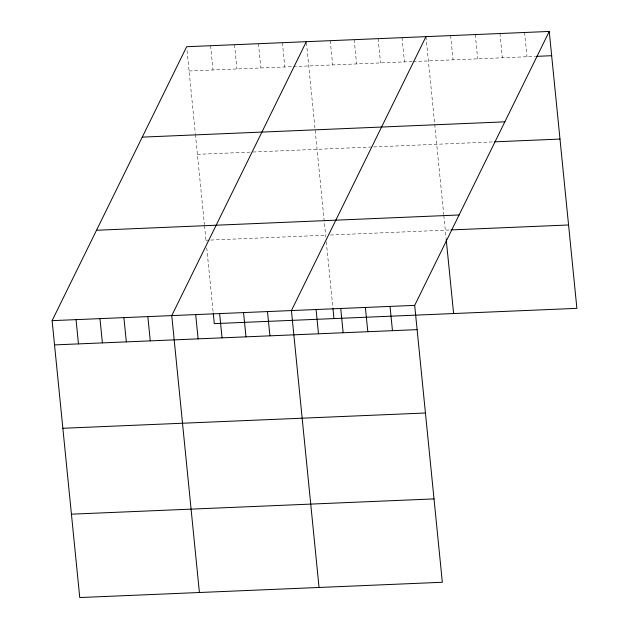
<?xml version="1.0" encoding="UTF-8"?>
<svg xmlns="http://www.w3.org/2000/svg" width="629" height="629" viewBox="0 0 629 629"><rect width="100%" height="100%" fill="white"/><g stroke="black" fill="none" stroke-linecap="round" stroke-linejoin="round"><path stroke-width="0.47" stroke-dasharray="3.15 2.36" d="M189.085 70.983L292.469 66.627M293.421 66.588L412.121 61.587M413.072 61.548L535.546 56.39M197.412 154.357L251.97 152.053M252.929 152.014L372.58 146.974M373.54 146.934L492.664 141.918M205.982 240.254L209.811 240.089M210.77 240.05L325.633 235.215M330.422 235.01L450.977 229.931M524.594 32.488L527.016 56.744M499.937 33.526L502.359 57.789M475.28 34.564L477.702 58.827M450.623 35.601L453.045 59.865M425.967 36.639L434.631 123.433M434.725 124.377L443.728 214.552M443.822 215.535L446.134 238.698M402.041 37.654L404.463 61.909M378.108 38.66L380.529 62.916M354.182 39.666L356.604 63.922M330.249 40.673L332.67 64.936M306.417 42.654L325.822 237.109M326.294 241.843L332.82 307.219M282.39 42.693L284.811 66.949M258.456 43.7L260.878 67.956M234.531 44.706L236.952 68.962M210.597 45.713L213.019 69.976M187.057 50.603L195.328 133.513M195.422 134.457L204.425 224.632M204.519 225.614L206.17 242.149M206.737 247.834L213.168 312.259"/><path stroke-width="0.94" d="M549.243 31.45L414.692 305.372L442.336 582.273L79.757 597.55L52.113 320.648L186.664 46.727L549.243 31.45L576.887 308.352L214.308 323.628L213.262 313.203M306.315 41.687L171.764 315.609L199.409 592.51M425.967 36.639L291.416 310.569L319.052 587.47M536.498 56.351L551.664 55.706M142.264 137.122L504.843 121.845M494.559 141.84L559.991 139.08M96.52 230.253L459.099 214.976M450.977 229.931L568.561 224.978M52.113 320.648L414.692 305.372M54.534 344.904L417.113 329.635M62.861 428.278L425.44 413.001M71.431 514.176L434.01 498.907M446.228 239.649L453.611 313.549M390.043 306.409L392.457 330.673M365.386 307.447L367.808 331.711M340.729 308.493L343.151 332.749M332.914 308.163L333.96 318.589M316.072 309.531L318.494 333.787M267.49 311.575L269.912 335.831M243.557 312.582L245.978 336.845M219.623 313.588L222.045 337.852M195.698 314.602L198.119 338.858M147.839 316.615L150.26 340.871M123.905 317.621L126.327 341.885M99.972 318.628L102.393 342.891M76.046 319.642L78.468 343.898"/></g></svg>
